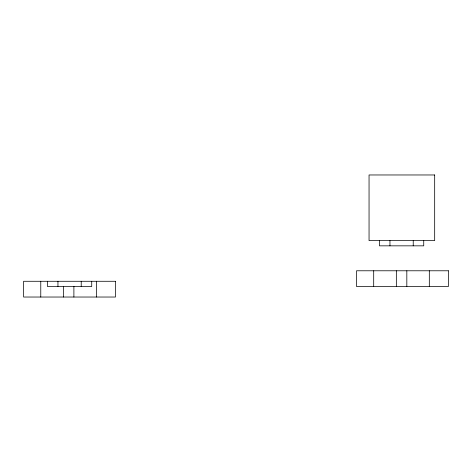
<?xml version="1.0" encoding="UTF-8"?>
<svg xmlns="http://www.w3.org/2000/svg" width="472" height="472" viewBox="0 0 472 472"><rect width="100%" height="100%" fill="white"/><g stroke="black" fill="none" stroke-linecap="round" stroke-linejoin="round"><path stroke-width="0.71" d="M429.319 270.78L429.319 286.528M423.732 240.596L423.732 245.841L379.458 245.841L379.458 240.596M413.23 240.596L413.23 245.841M406.823 270.78L406.823 286.528M396.344 270.78L396.344 286.528M389.955 240.596L389.955 245.841M373.694 270.78L373.694 286.528M96.394 281.282L96.394 297.03M91.721 281.282L91.721 286.528L47.448 286.528L47.448 281.282M81.225 281.282L81.225 286.528M73.892 286.292L73.892 297.03M63.413 286.292L63.413 297.03M57.95 281.282L57.95 286.528M40.769 281.282L40.769 297.03M434.677 174.97L369.051 174.97L369.051 240.596L434.677 240.596L434.677 174.97M448.4 270.78L356.525 270.78L356.525 286.528L448.4 286.528L448.4 270.78M115.475 281.282L23.6 281.282L23.6 297.03L115.475 297.03L115.475 281.282"/></g></svg>
